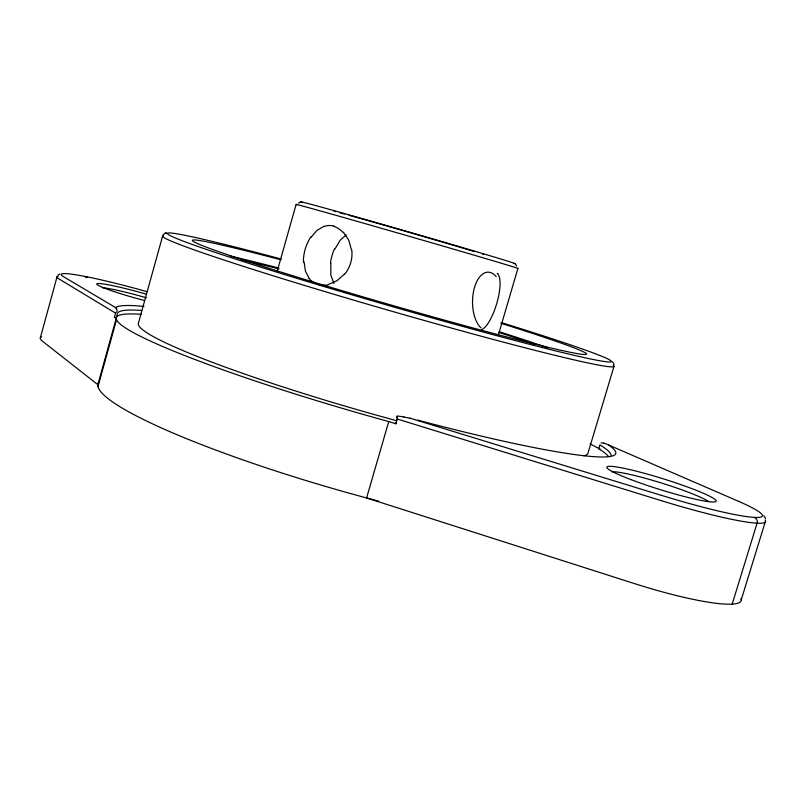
<?xml version="1.0" encoding="UTF-8"?>
<svg xmlns="http://www.w3.org/2000/svg" width="806" height="806" viewBox="0 0 806 806"><rect width="100%" height="100%" fill="white"/><g stroke="black" fill="none" stroke-linecap="round" stroke-linejoin="round"><path stroke-width="1.21" d="M396.975 416.652L397.197 418.989L395.817 423.755L388.754 421.568A256.761 24.452 16.1 0 1 116.517 319.7L116.225 318.37L114.452 317.282L115.59 313.171L59.523 279.239A83.391 6.579 15.4 0 1 58.183 276.045M330.863 262.988L330.782 274.906L333.986 283.531M40.32 337.895L57.075 276.71M141.11 314.35A256.761 24.452 16.1 0 0 116.296 317.755L117.444 313.645A256.812 23.757 16.1 0 1 141.675 310.481M116.225 318.37L97.858 384.684L98 386.537A256.026 35.595 16.1 0 0 378.679 501.151M98 386.537L116.517 319.7M162.631 236.057L138.37 323.337A234.012 22.236 16.1 0 0 395.867 420.48M277.314 270.816L296.124 204.402M388.754 421.568L366.589 497.947L634.634 583.645A108.881 16.503 17.9 0 0 740.946 598.536M396.119 422.616C396.29 423.916 394.023 423.079 395.817 423.755M396.814 420.238L396.985 419.644M498.44 334.671L517.915 268.418M613.971 366.438L588.088 452.851A234.012 22.236 16.1 0 1 583.866 455.793M608.399 456.337A256.761 24.452 16.1 0 0 598.757 448.761L599.916 444.892A256.812 23.757 16.1 0 1 611.019 455.37M732.17 604.127L757.086 523.165A4.524 4.272 79 0 0 754.315 517.412M741.228 599.865L765.529 520.998M334.772 249.296L340.162 240.238L346.227 234.919M311.076 237.327L316.919 230.415L323.952 226.345M115.953 312.537L116.386 312.003M163.265 234.788L164.918 233.408M344.343 274.201L337.039 280.71L328.606 284.347M298.482 203.132L300.87 201.792M57.982 275.178L59.835 274.03M165.331 233.246L166.409 232.954M164.595 233.559L166.147 233.005M598.757 448.761L600.047 449.053L593.145 445.496A256.761 24.452 16.1 0 0 590.052 443.824M116.205 317.765L114.472 317.292M601.014 442.786L603.573 443.159M397.076 415.967L403.816 416.904M497.322 273.385L497.927 273.546M409.891 418.133L661.242 495.317M333.875 226.204L334.49 226.385M397.197 418.989L659.913 500.244A109.243 11.022 17.3 0 0 765.126 520.051M603.593 443.099A102.04 45.902 -64.7 0 1 605.8 443.774L738.608 501.342M116.276 308.617L115.631 307.61L63.674 276.78A79.794 6.126 15.4 0 1 87.612 276.952A79.784 6.126 15.4 0 1 146.853 291.631M612.51 361.743L614.142 364.705M343.487 232.289L348.676 240.047L351.396 249.588M309.131 278.382L305.373 270.987L304.104 261.849M763.836 515.628L765.579 518.691M515.316 263.693L516.616 266.051M116.759 309.685L117.253 311.227M397.026 417.347L396.995 416.863M240.46 259.582A185.833 7.516 16.1 0 1 278.967 268.922M498.854 332.415A185.833 7.516 16.1 0 1 534.751 344.464M99.108 381.732A256.026 35.595 16.1 0 0 97.858 384.684L42.527 341.27A83.179 9.874 15 0 1 41.549 336.787M500.929 323.307A205.208 7.053 16.1 0 1 536.453 344.494A205.208 7.053 16.1 0 1 240.279 259.018A205.208 7.053 16.1 0 1 280.78 259.774M230.607 256.147A205.117 8.312 16.1 0 1 278.846 268.086M499.7 331.86A205.117 8.312 16.1 0 1 548.191 347.96M738.548 501.322A104.518 10.256 17.3 0 1 753.005 517.301A104.518 10.256 17.3 0 1 661.363 495.317M608.5 444.962A260.761 23.485 16.1 0 1 417.619 420.117M115.631 307.61A260.761 23.485 16.1 0 1 143.962 306.451M403.796 417.014A121.142 112.78 9.9 0 1 409.871 418.243M611.714 471.742A52.833 5.32 17.3 0 1 660.084 482.593A52.833 5.32 17.3 0 1 708.686 501.544M85.627 277.496A3.224 2.227 -78.8 0 1 87.572 276.942M102.322 287.671A40.371 3.184 15.4 0 1 146.37 297.807M144.193 300.467A43.736 3.355 15.4 0 1 96.74 283.944A43.736 3.355 15.4 0 1 145.977 294.069M613.255 365.299A234.899 8.675 16.1 0 1 388.824 310.381A234.899 8.675 16.1 0 1 163.306 235.654M501.302 322.571A231.04 7.959 16.1 0 1 558.326 351.537A231.04 7.959 16.1 0 1 217.781 253.255A231.04 7.959 16.1 0 1 281.133 259.028M116.306 308.144A104.81 10.78 -87.3 0 1 116.799 309.061M480.9 327.851A29.359 15.344 -89.4 0 1 474.583 287.188A29.359 15.344 -89.4 0 1 496.224 276.67M497.755 274.05A29.379 8.826 -73.3 0 1 496.768 303.449A29.379 8.826 -73.3 0 1 481.464 329.614M351.698 249.517A29.56 26.82 -77.1 0 1 344.555 274.413M328.596 284.709A29.409 22.739 -58.2 0 1 319.015 284.709M315.277 283.198A29.419 22.286 -54 0 1 309.051 278.463M303.419 262.121A29.459 18.588 -74.1 0 1 310.814 236.954M323.982 226.486A29.459 22.024 87.3 0 1 333.896 226.053M334.46 226.567A29.449 21.974 83.4 0 1 343.296 232.602M330.45 263.068A27.434 14.045 -75 0 1 334.44 248.943M297.122 204.805A115.429 0.735 16.1 0 1 404.28 234.868A115.429 0.735 16.1 0 1 517.512 268.378M303.006 202.649A111.641 0.987 16.1 0 1 405.519 231A111.641 0.987 16.1 0 1 514.057 263.512M334.077 211.263A79.431 0.695 16.1 0 1 335.628 211.666M339.88 212.794A79.431 0.695 16.1 0 1 344.575 214.074M349.028 215.303A79.431 0.695 16.1 0 1 474.462 251.603M482.472 254.112A79.431 0.695 16.1 0 1 483.499 254.464M630.947 479.61A57.256 5.612 17.3 0 0 716.111 501.312A57.256 5.612 17.3 0 0 637.546 471.49A57.256 5.612 17.3 0 0 630.947 479.61"/></g></svg>
